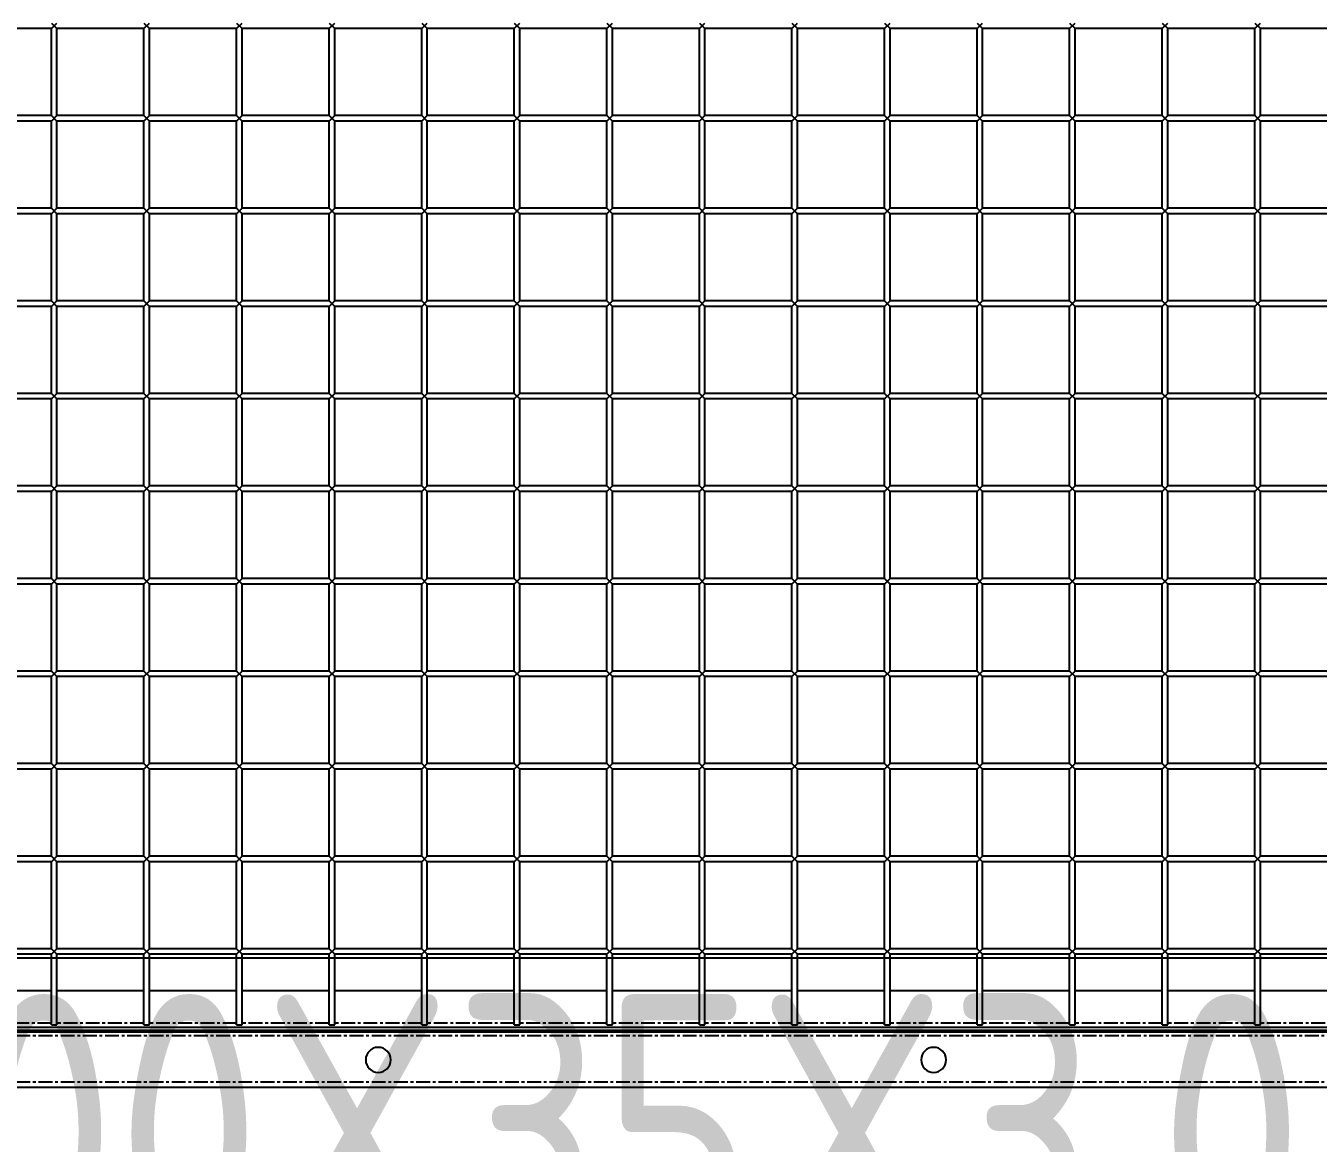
# Model space of a CAD drawing. Header units: millimetres. Extents: x -198529 to 244266, y -64 to 158464.
# Drawn here: x -148015 to -147317, y 96363 to 96967 of the extents above; entities that cross this region are included whole.
import ezdxf

# ---------------------------------------------------------------- set-up
doc = ezdxf.new("R2010")
doc.units = ezdxf.units.MM
doc.linetypes.add('CENTER', pattern=[12, 7.5, -1.5, 1.5, -1.5])
for name, color, linetype in [('0-DCC', 30, 'Continuous'), ('0-DCC-STRUC', 180, 'Continuous'), ('0-DCC-STRUC-T', 4, 'Continuous')]:
    doc.layers.add(name, color=color, linetype=linetype)
doc.styles.add('EDRI-COM', font='tssdeng.shx', dxfattribs={"width": 0.8, "bigfont": 'hztxt.shx'})

# ---------------------------------------------------------------- blocks, each defined once
blk = doc.blocks.new('DCC2850x1800(右)')
at = {"color": 0, "linetype": 'Continuous'}
for p, q in [((63742.5, -73906.48), (63789.5, -73906.48)), ((63792.5, -73903.48), (63789.5, -73906.48)), ((63792.5, -73906.48), (63789.5, -73903.48)), ((63789.5, -73953.48), (63789.5, -73906.48)), ((63792.5, -73906.48), (63839.5, -73906.48)), ((63792.5, -73953.48), (63792.5, -73906.48)), ((63842.5, -73903.48), (63839.5, -73906.48)), ((63842.5, -73906.48), (63839.5, -73903.48)), ((63839.5, -73953.48), (63839.5, -73906.48)), ((63842.5, -73906.48), (63889.5, -73906.48)), ((63842.5, -73953.48), (63842.5, -73906.48)), ((63892.5, -73903.48), (63889.5, -73906.48)), ((63892.5, -73906.48), (63889.5, -73903.48)), ((63889.5, -73953.48), (63889.5, -73906.48)), ((63892.5, -73906.48), (63939.5, -73906.48)), ((63892.5, -73953.48), (63892.5, -73906.48)), ((63942.5, -73903.48), (63939.5, -73906.48)), ((63942.5, -73906.48), (63939.5, -73903.48)), ((63939.5, -73953.48), (63939.5, -73906.48)), ((63942.5, -73906.48), (63989.5, -73906.48)), ((63942.5, -73953.48), (63942.5, -73906.48)), ((63992.5, -73903.48), (63989.5, -73906.48)), ((63992.5, -73906.48), (63989.5, -73903.48)), ((63989.5, -73953.48), (63989.5, -73906.48)), ((63992.5, -73906.48), (64039.5, -73906.48)), ((63992.5, -73953.48), (63992.5, -73906.48)), ((64042.5, -73903.48), (64039.5, -73906.48)), ((64042.5, -73906.48), (64039.5, -73903.48)), ((64039.5, -73953.48), (64039.5, -73906.48)), ((64042.5, -73906.48), (64089.5, -73906.48)), ((64042.5, -73953.48), (64042.5, -73906.48)), ((64092.5, -73903.48), (64089.5, -73906.48)), ((64092.5, -73906.48), (64089.5, -73903.48)), ((64089.5, -73953.48), (64089.5, -73906.48)), ((64092.5, -73906.48), (64139.5, -73906.48)), ((64092.5, -73953.48), (64092.5, -73906.48)), ((64142.5, -73903.48), (64139.5, -73906.48)), ((64142.5, -73906.48), (64139.5, -73903.48)), ((64139.5, -73953.48), (64139.5, -73906.48)), ((64142.5, -73906.48), (64189.5, -73906.48)), ((64142.5, -73953.48), (64142.5, -73906.48)), ((64192.5, -73903.48), (64189.5, -73906.48)), ((64192.5, -73906.48), (64189.5, -73903.48)), ((64189.5, -73953.48), (64189.5, -73906.48)), ((64192.5, -73906.48), (64239.5, -73906.48)), ((64192.5, -73953.48), (64192.5, -73906.48)), ((64242.5, -73903.48), (64239.5, -73906.48)), ((64242.5, -73906.48), (64239.5, -73903.48)), ((64239.5, -73953.48), (64239.5, -73906.48)), ((64242.5, -73906.48), (64289.5, -73906.48)), ((64242.5, -73953.48), (64242.5, -73906.48)), ((64292.5, -73903.48), (64289.5, -73906.48)), ((64292.5, -73906.48), (64289.5, -73903.48)), ((64289.5, -73953.48), (64289.5, -73906.48)), ((64292.5, -73906.48), (64339.5, -73906.48)), ((64292.5, -73953.48), (64292.5, -73906.48)), ((64342.5, -73903.48), (64339.5, -73906.48)), ((64342.5, -73906.48), (64339.5, -73903.48)), ((64339.5, -73953.48), (64339.5, -73906.48)), ((64342.5, -73906.48), (64389.5, -73906.48)), ((64342.5, -73953.48), (64342.5, -73906.48)), ((64392.5, -73903.48), (64389.5, -73906.48)), ((64392.5, -73906.48), (64389.5, -73903.48)), ((64389.5, -73953.48), (64389.5, -73906.48)), ((64392.5, -73906.48), (64439.5, -73906.48)), ((64392.5, -73953.48), (64392.5, -73906.48)), ((64442.5, -73903.48), (64439.5, -73906.48)), ((64442.5, -73906.48), (64439.5, -73903.48)), ((64439.5, -73953.48), (64439.5, -73906.48)), ((64442.5, -73906.48), (64489.5, -73906.48)), ((64442.5, -73953.48), (64442.5, -73906.48)), ((63742.5, -73953.48), (63789.5, -73953.48)), ((63792.5, -73953.48), (63789.5, -73956.48)), ((63792.5, -73956.48), (63789.5, -73953.48)), ((63792.5, -73953.48), (63839.5, -73953.48)), ((63842.5, -73953.48), (63839.5, -73956.48)), ((63842.5, -73956.48), (63839.5, -73953.48)), ((63842.5, -73953.48), (63889.5, -73953.48)), ((63892.5, -73953.48), (63889.5, -73956.48)), ((63892.5, -73956.48), (63889.5, -73953.48)), ((63892.5, -73953.48), (63939.5, -73953.48)), ((63942.5, -73953.48), (63939.5, -73956.48)), ((63942.5, -73956.48), (63939.5, -73953.48)), ((63942.5, -73953.48), (63989.5, -73953.48)), ((63992.5, -73953.48), (63989.5, -73956.48)), ((63992.5, -73956.48), (63989.5, -73953.48)), ((63992.5, -73953.48), (64039.5, -73953.48)), ((64042.5, -73953.48), (64039.5, -73956.48)), ((64042.5, -73956.48), (64039.5, -73953.48)), ((64042.5, -73953.48), (64089.5, -73953.48)), ((64092.5, -73953.48), (64089.5, -73956.48)), ((64092.5, -73956.48), (64089.5, -73953.48)), ((64092.5, -73953.48), (64139.5, -73953.48)), ((64142.5, -73953.48), (64139.5, -73956.48)), ((64142.5, -73956.48), (64139.5, -73953.48)), ((64142.5, -73953.48), (64189.5, -73953.48)), ((64192.5, -73953.48), (64189.5, -73956.48)), ((64192.5, -73956.48), (64189.5, -73953.48)), ((64192.5, -73953.48), (64239.5, -73953.48)), ((64242.5, -73953.48), (64239.5, -73956.48)), ((64242.5, -73956.48), (64239.5, -73953.48)), ((64242.5, -73953.48), (64289.5, -73953.48)), ((64292.5, -73953.48), (64289.5, -73956.48)), ((64292.5, -73956.48), (64289.5, -73953.48)), ((64292.5, -73953.48), (64339.5, -73953.48)), ((64342.5, -73953.48), (64339.5, -73956.48)), ((64342.5, -73956.48), (64339.5, -73953.48)), ((64342.5, -73953.48), (64389.5, -73953.48)), ((64392.5, -73953.48), (64389.5, -73956.48)), ((64392.5, -73956.48), (64389.5, -73953.48)), ((64392.5, -73953.48), (64439.5, -73953.48)), ((64442.5, -73953.48), (64439.5, -73956.48)), ((64442.5, -73956.48), (64439.5, -73953.48)), ((64442.5, -73953.48), (64489.5, -73953.48)), ((63742.5, -73956.48), (63789.5, -73956.48)), ((63789.5, -74003.48), (63789.5, -73956.48)), ((63792.5, -73956.48), (63839.5, -73956.48)), ((63792.5, -74003.48), (63792.5, -73956.48)), ((63839.5, -74003.48), (63839.5, -73956.48)), ((63842.5, -73956.48), (63889.5, -73956.48)), ((63842.5, -74003.48), (63842.5, -73956.48)), ((63889.5, -74003.48), (63889.5, -73956.48)), ((63892.5, -73956.48), (63939.5, -73956.48)), ((63892.5, -74003.48), (63892.5, -73956.48)), ((63939.5, -74003.48), (63939.5, -73956.48)), ((63942.5, -73956.48), (63989.5, -73956.48)), ((63942.5, -74003.48), (63942.5, -73956.48)), ((63989.5, -74003.48), (63989.5, -73956.48)), ((63992.5, -73956.48), (64039.5, -73956.48)), ((63992.5, -74003.48), (63992.5, -73956.48)), ((64039.5, -74003.48), (64039.5, -73956.48)), ((64042.5, -73956.48), (64089.5, -73956.48)), ((64042.5, -74003.48), (64042.5, -73956.48)), ((64089.5, -74003.48), (64089.5, -73956.48)), ((64092.5, -73956.48), (64139.5, -73956.48)), ((64092.5, -74003.48), (64092.5, -73956.48)), ((64139.5, -74003.48), (64139.5, -73956.48)), ((64142.5, -73956.48), (64189.5, -73956.48)), ((64142.5, -74003.48), (64142.5, -73956.48)), ((64189.5, -74003.48), (64189.5, -73956.48)), ((64192.5, -73956.48), (64239.5, -73956.48)), ((64192.5, -74003.48), (64192.5, -73956.48)), ((64239.5, -74003.48), (64239.5, -73956.48)), ((64242.5, -73956.48), (64289.5, -73956.48)), ((64242.5, -74003.48), (64242.5, -73956.48)), ((64289.5, -74003.48), (64289.5, -73956.48)), ((64292.5, -73956.48), (64339.5, -73956.48)), ((64292.5, -74003.48), (64292.5, -73956.48)), ((64339.5, -74003.48), (64339.5, -73956.48)), ((64342.5, -73956.48), (64389.5, -73956.48)), ((64342.5, -74003.48), (64342.5, -73956.48)), ((64389.5, -74003.48), (64389.5, -73956.48)), ((64392.5, -73956.48), (64439.5, -73956.48)), ((64392.5, -74003.48), (64392.5, -73956.48)), ((64439.5, -74003.48), (64439.5, -73956.48)), ((64442.5, -73956.48), (64489.5, -73956.48)), ((64442.5, -74003.48), (64442.5, -73956.48)), ((63742.5, -74003.48), (63789.5, -74003.48)), ((63792.5, -74003.48), (63789.5, -74006.48)), ((63792.5, -74006.48), (63789.5, -74003.48)), ((63792.5, -74003.48), (63839.5, -74003.48)), ((63842.5, -74003.48), (63839.5, -74006.48)), ((63842.5, -74006.48), (63839.5, -74003.48)), ((63842.5, -74003.48), (63889.5, -74003.48)), ((63892.5, -74003.48), (63889.5, -74006.48)), ((63892.5, -74006.48), (63889.5, -74003.48)), ((63892.5, -74003.48), (63939.5, -74003.48)), ((63942.5, -74003.48), (63939.5, -74006.48)), ((63942.5, -74006.48), (63939.5, -74003.48)), ((63942.5, -74003.48), (63989.5, -74003.48)), ((63992.5, -74003.48), (63989.5, -74006.48)), ((63992.5, -74006.48), (63989.5, -74003.48)), ((63992.5, -74003.48), (64039.5, -74003.48)), ((64042.5, -74003.48), (64039.5, -74006.48)), ((64042.5, -74006.48), (64039.5, -74003.48)), ((64042.5, -74003.48), (64089.5, -74003.48)), ((64092.5, -74003.48), (64089.5, -74006.48)), ((64092.5, -74006.48), (64089.5, -74003.48)), ((64092.5, -74003.48), (64139.5, -74003.48)), ((64142.5, -74003.48), (64139.5, -74006.48)), ((64142.5, -74006.48), (64139.5, -74003.48)), ((64142.5, -74003.48), (64189.5, -74003.48)), ((64192.5, -74003.48), (64189.5, -74006.48)), ((64192.5, -74006.48), (64189.5, -74003.48)), ((64192.5, -74003.48), (64239.5, -74003.48)), ((64242.5, -74003.48), (64239.5, -74006.48)), ((64242.5, -74006.48), (64239.5, -74003.48)), ((64242.5, -74003.48), (64289.5, -74003.48)), ((64292.5, -74003.48), (64289.5, -74006.48)), ((64292.5, -74006.48), (64289.5, -74003.48)), ((64292.5, -74003.48), (64339.5, -74003.48)), ((64342.5, -74003.48), (64339.5, -74006.48)), ((64342.5, -74006.48), (64339.5, -74003.48)), ((64342.5, -74003.48), (64389.5, -74003.48)), ((64392.5, -74003.48), (64389.5, -74006.48)), ((64392.5, -74006.48), (64389.5, -74003.48)), ((64392.5, -74003.48), (64439.5, -74003.48)), ((64442.5, -74003.48), (64439.5, -74006.48)), ((64442.5, -74006.48), (64439.5, -74003.48)), ((64442.5, -74003.48), (64489.5, -74003.48)), ((63742.5, -74006.48), (63789.5, -74006.48)), ((63789.5, -74053.48), (63789.5, -74006.48)), ((63792.5, -74006.48), (63839.5, -74006.48)), ((63792.5, -74053.48), (63792.5, -74006.48)), ((63839.5, -74053.48), (63839.5, -74006.48)), ((63842.5, -74006.48), (63889.5, -74006.48)), ((63842.5, -74053.48), (63842.5, -74006.48)), ((63889.5, -74053.48), (63889.5, -74006.48)), ((63892.5, -74006.48), (63939.5, -74006.48)), ((63892.5, -74053.48), (63892.5, -74006.48)), ((63939.5, -74053.48), (63939.5, -74006.48)), ((63942.5, -74006.48), (63989.5, -74006.48)), ((63942.5, -74053.48), (63942.5, -74006.48)), ((63989.5, -74053.48), (63989.5, -74006.48)), ((63992.5, -74006.48), (64039.5, -74006.48)), ((63992.5, -74053.48), (63992.5, -74006.48)), ((64039.5, -74053.48), (64039.5, -74006.48)), ((64042.5, -74006.48), (64089.5, -74006.48)), ((64042.5, -74053.48), (64042.5, -74006.48)), ((64089.5, -74053.48), (64089.5, -74006.48)), ((64092.5, -74006.48), (64139.5, -74006.48)), ((64092.5, -74053.48), (64092.5, -74006.48)), ((64139.5, -74053.48), (64139.5, -74006.48)), ((64142.5, -74006.48), (64189.5, -74006.48)), ((64142.5, -74053.48), (64142.5, -74006.48)), ((64189.5, -74053.48), (64189.5, -74006.48)), ((64192.5, -74006.48), (64239.5, -74006.48)), ((64192.5, -74053.48), (64192.5, -74006.48)), ((64239.5, -74053.48), (64239.5, -74006.48)), ((64242.5, -74006.48), (64289.5, -74006.48)), ((64242.5, -74053.48), (64242.5, -74006.48)), ((64289.5, -74053.48), (64289.5, -74006.48)), ((64292.5, -74006.48), (64339.5, -74006.48)), ((64292.5, -74053.48), (64292.5, -74006.48)), ((64339.5, -74053.48), (64339.5, -74006.48)), ((64342.5, -74006.48), (64389.5, -74006.48)), ((64342.5, -74053.48), (64342.5, -74006.48)), ((64389.5, -74053.48), (64389.5, -74006.48)), ((64392.5, -74006.48), (64439.5, -74006.48)), ((64392.5, -74053.48), (64392.5, -74006.48)), ((64439.5, -74053.48), (64439.5, -74006.48)), ((64442.5, -74006.48), (64489.5, -74006.48)), ((64442.5, -74053.48), (64442.5, -74006.48)), ((63742.5, -74053.48), (63789.5, -74053.48)), ((63792.5, -74053.48), (63789.5, -74056.48)), ((63792.5, -74056.48), (63789.5, -74053.48)), ((63792.5, -74053.48), (63839.5, -74053.48)), ((63842.5, -74053.48), (63839.5, -74056.48)), ((63842.5, -74056.48), (63839.5, -74053.48)), ((63842.5, -74053.48), (63889.5, -74053.48)), ((63892.5, -74053.48), (63889.5, -74056.48)), ((63892.5, -74056.48), (63889.5, -74053.48)), ((63892.5, -74053.48), (63939.5, -74053.48)), ((63942.5, -74053.48), (63939.5, -74056.48)), ((63942.5, -74056.48), (63939.5, -74053.48)), ((63942.5, -74053.48), (63989.5, -74053.48)), ((63992.5, -74053.48), (63989.5, -74056.48)), ((63992.5, -74056.48), (63989.5, -74053.48)), ((63992.5, -74053.48), (64039.5, -74053.48)), ((64042.5, -74053.48), (64039.5, -74056.48)), ((64042.5, -74056.48), (64039.5, -74053.48)), ((64042.5, -74053.48), (64089.5, -74053.48)), ((64092.5, -74053.48), (64089.5, -74056.48)), ((64092.5, -74056.48), (64089.5, -74053.48)), ((64092.5, -74053.48), (64139.5, -74053.48)), ((64142.5, -74053.48), (64139.5, -74056.48)), ((64142.5, -74056.48), (64139.5, -74053.48)), ((64142.5, -74053.48), (64189.5, -74053.48)), ((64192.5, -74053.48), (64189.5, -74056.48)), ((64192.5, -74056.48), (64189.5, -74053.48)), ((64192.5, -74053.48), (64239.5, -74053.48)), ((64242.5, -74053.48), (64239.5, -74056.48)), ((64242.5, -74056.48), (64239.5, -74053.48)), ((64242.5, -74053.48), (64289.5, -74053.48)), ((64292.5, -74053.48), (64289.5, -74056.48)), ((64292.5, -74056.48), (64289.5, -74053.48)), ((64292.5, -74053.48), (64339.5, -74053.48)), ((64342.5, -74053.48), (64339.5, -74056.48)), ((64342.5, -74056.48), (64339.5, -74053.48)), ((64342.5, -74053.48), (64389.5, -74053.48)), ((64392.5, -74053.48), (64389.5, -74056.48)), ((64392.5, -74056.48), (64389.5, -74053.48)), ((64392.5, -74053.48), (64439.5, -74053.48)), ((64442.5, -74053.48), (64439.5, -74056.48)), ((64442.5, -74056.48), (64439.5, -74053.48)), ((64442.5, -74053.48), (64489.5, -74053.48)), ((63742.5, -74056.48), (63789.5, -74056.48)), ((63789.5, -74103.48), (63789.5, -74056.48)), ((63792.5, -74056.48), (63839.5, -74056.48)), ((63792.5, -74103.48), (63792.5, -74056.48)), ((63839.5, -74103.48), (63839.5, -74056.48)), ((63842.5, -74056.48), (63889.5, -74056.48)), ((63842.5, -74103.48), (63842.5, -74056.48)), ((63889.5, -74103.48), (63889.5, -74056.48)), ((63892.5, -74056.48), (63939.5, -74056.48)), ((63892.5, -74103.48), (63892.5, -74056.48)), ((63939.5, -74103.48), (63939.5, -74056.48)), ((63942.5, -74056.48), (63989.5, -74056.48)), ((63942.5, -74103.48), (63942.5, -74056.48)), ((63989.5, -74103.48), (63989.5, -74056.48)), ((63992.5, -74056.48), (64039.5, -74056.48)), ((63992.5, -74103.48), (63992.5, -74056.48)), ((64039.5, -74103.48), (64039.5, -74056.48)), ((64042.5, -74056.48), (64089.5, -74056.48)), ((64042.5, -74103.48), (64042.5, -74056.48)), ((64089.5, -74103.48), (64089.5, -74056.48)), ((64092.5, -74056.48), (64139.5, -74056.48)), ((64092.5, -74103.48), (64092.5, -74056.48)), ((64139.5, -74103.48), (64139.5, -74056.48)), ((64142.5, -74056.48), (64189.5, -74056.48)), ((64142.5, -74103.48), (64142.5, -74056.48)), ((64189.5, -74103.48), (64189.5, -74056.48)), ((64192.5, -74056.48), (64239.5, -74056.48)), ((64192.5, -74103.48), (64192.5, -74056.48)), ((64239.5, -74103.48), (64239.5, -74056.48)), ((64242.5, -74056.48), (64289.5, -74056.48)), ((64242.5, -74103.48), (64242.5, -74056.48)), ((64289.5, -74103.48), (64289.5, -74056.48)), ((64292.5, -74056.48), (64339.5, -74056.48)), ((64292.5, -74103.48), (64292.5, -74056.48)), ((64339.5, -74103.48), (64339.5, -74056.48)), ((64342.5, -74056.48), (64389.5, -74056.48)), ((64342.5, -74103.48), (64342.5, -74056.48)), ((64389.5, -74103.48), (64389.5, -74056.48)), ((64392.5, -74056.48), (64439.5, -74056.48)), ((64392.5, -74103.48), (64392.5, -74056.48)), ((64439.5, -74103.48), (64439.5, -74056.48)), ((64442.5, -74056.48), (64489.5, -74056.48)), ((64442.5, -74103.48), (64442.5, -74056.48)), ((63742.5, -74103.48), (63789.5, -74103.48)), ((63742.5, -74106.48), (63789.5, -74106.48)), ((63792.5, -74103.48), (63789.5, -74106.48)), ((63792.5, -74106.48), (63789.5, -74103.48)), ((63789.5, -74153.48), (63789.5, -74106.48)), ((63792.5, -74103.48), (63839.5, -74103.48)), ((63792.5, -74106.48), (63839.5, -74106.48)), ((63792.5, -74153.48), (63792.5, -74106.48)), ((63842.5, -74103.48), (63839.5, -74106.48)), ((63842.5, -74106.48), (63839.5, -74103.48)), ((63839.5, -74153.48), (63839.5, -74106.48)), ((63842.5, -74103.48), (63889.5, -74103.48)), ((63842.5, -74106.48), (63889.5, -74106.48)), ((63842.5, -74153.48), (63842.5, -74106.48)), ((63892.5, -74103.48), (63889.5, -74106.48)), ((63892.5, -74106.48), (63889.5, -74103.48)), ((63889.5, -74153.48), (63889.5, -74106.48)), ((63892.5, -74103.48), (63939.5, -74103.48)), ((63892.5, -74106.48), (63939.5, -74106.48)), ((63892.5, -74153.48), (63892.5, -74106.48)), ((63942.5, -74103.48), (63939.5, -74106.48)), ((63942.5, -74106.48), (63939.5, -74103.48)), ((63939.5, -74153.48), (63939.5, -74106.48)), ((63942.5, -74103.48), (63989.5, -74103.48)), ((63942.5, -74106.48), (63989.5, -74106.48)), ((63942.5, -74153.48), (63942.5, -74106.48)), ((63992.5, -74103.48), (63989.5, -74106.48)), ((63992.5, -74106.48), (63989.5, -74103.48)), ((63989.5, -74153.48), (63989.5, -74106.48)), ((63992.5, -74103.48), (64039.5, -74103.48)), ((63992.5, -74106.48), (64039.5, -74106.48)), ((63992.5, -74153.48), (63992.5, -74106.48)), ((64042.5, -74103.48), (64039.5, -74106.48)), ((64042.5, -74106.48), (64039.5, -74103.48)), ((64039.5, -74153.48), (64039.5, -74106.48)), ((64042.5, -74103.48), (64089.5, -74103.48)), ((64042.5, -74106.48), (64089.5, -74106.48)), ((64042.5, -74153.48), (64042.5, -74106.48)), ((64092.5, -74103.48), (64089.5, -74106.48)), ((64092.5, -74106.48), (64089.5, -74103.48)), ((64089.5, -74153.48), (64089.5, -74106.48)), ((64092.5, -74103.48), (64139.5, -74103.48)), ((64092.5, -74106.48), (64139.5, -74106.48)), ((64092.5, -74153.48), (64092.5, -74106.48)), ((64142.5, -74103.48), (64139.5, -74106.48)), ((64142.5, -74106.48), (64139.5, -74103.48)), ((64139.5, -74153.48), (64139.5, -74106.48)), ((64142.5, -74103.48), (64189.5, -74103.48)), ((64142.5, -74106.48), (64189.5, -74106.48)), ((64142.5, -74153.48), (64142.5, -74106.48)), ((64192.5, -74103.48), (64189.5, -74106.48)), ((64192.5, -74106.48), (64189.5, -74103.48)), ((64189.5, -74153.48), (64189.5, -74106.48)), ((64192.5, -74103.48), (64239.5, -74103.48)), ((64192.5, -74106.48), (64239.5, -74106.48)), ((64192.5, -74153.48), (64192.5, -74106.48)), ((64242.5, -74103.48), (64239.5, -74106.48)), ((64242.5, -74106.48), (64239.5, -74103.48)), ((64239.5, -74153.48), (64239.5, -74106.48)), ((64242.5, -74103.48), (64289.5, -74103.48)), ((64242.5, -74106.48), (64289.5, -74106.48)), ((64242.5, -74153.48), (64242.5, -74106.48)), ((64292.5, -74103.48), (64289.5, -74106.48)), ((64292.5, -74106.48), (64289.5, -74103.48)), ((64289.5, -74153.48), (64289.5, -74106.48)), ((64292.5, -74103.48), (64339.5, -74103.48)), ((64292.5, -74106.48), (64339.5, -74106.48)), ((64292.5, -74153.48), (64292.5, -74106.48)), ((64342.5, -74103.48), (64339.5, -74106.48)), ((64342.5, -74106.48), (64339.5, -74103.48)), ((64339.5, -74153.48), (64339.5, -74106.48)), ((64342.5, -74103.48), (64389.5, -74103.48)), ((64342.5, -74106.48), (64389.5, -74106.48)), ((64342.5, -74153.48), (64342.5, -74106.48)), ((64392.5, -74103.48), (64389.5, -74106.48)), ((64392.5, -74106.48), (64389.5, -74103.48)), ((64389.5, -74153.48), (64389.5, -74106.48)), ((64392.5, -74103.48), (64439.5, -74103.48)), ((64392.5, -74106.48), (64439.5, -74106.48)), ((64392.5, -74153.48), (64392.5, -74106.48)), ((64442.5, -74103.48), (64439.5, -74106.48)), ((64442.5, -74106.48), (64439.5, -74103.48)), ((64439.5, -74153.48), (64439.5, -74106.48)), ((64442.5, -74103.48), (64489.5, -74103.48)), ((64442.5, -74106.48), (64489.5, -74106.48)), ((64442.5, -74153.48), (64442.5, -74106.48)), ((63742.5, -74153.48), (63789.5, -74153.48)), ((63742.5, -74156.48), (63789.5, -74156.48)), ((63792.5, -74153.48), (63789.5, -74156.48)), ((63792.5, -74156.48), (63789.5, -74153.48)), ((63789.5, -74203.48), (63789.5, -74156.48)), ((63792.5, -74153.48), (63839.5, -74153.48)), ((63792.5, -74156.48), (63839.5, -74156.48)), ((63792.5, -74203.48), (63792.5, -74156.48)), ((63842.5, -74153.48), (63839.5, -74156.48)), ((63842.5, -74156.48), (63839.5, -74153.48)), ((63839.5, -74203.48), (63839.5, -74156.48)), ((63842.5, -74153.48), (63889.5, -74153.48)), ((63842.5, -74156.48), (63889.5, -74156.48)), ((63842.5, -74203.48), (63842.5, -74156.48)), ((63892.5, -74153.48), (63889.5, -74156.48)), ((63892.5, -74156.48), (63889.5, -74153.48)), ((63889.5, -74203.48), (63889.5, -74156.48)), ((63892.5, -74153.48), (63939.5, -74153.48)), ((63892.5, -74156.48), (63939.5, -74156.48)), ((63892.5, -74203.48), (63892.5, -74156.48)), ((63942.5, -74153.48), (63939.5, -74156.48)), ((63942.5, -74156.48), (63939.5, -74153.48)), ((63939.5, -74203.48), (63939.5, -74156.48)), ((63942.5, -74153.48), (63989.5, -74153.48)), ((63942.5, -74156.48), (63989.5, -74156.48)), ((63942.5, -74203.48), (63942.5, -74156.48)), ((63992.5, -74153.48), (63989.5, -74156.48)), ((63992.5, -74156.48), (63989.5, -74153.48)), ((63989.5, -74203.48), (63989.5, -74156.48)), ((63992.5, -74153.48), (64039.5, -74153.48)), ((63992.5, -74156.48), (64039.5, -74156.48)), ((63992.5, -74203.48), (63992.5, -74156.48)), ((64042.5, -74153.48), (64039.5, -74156.48)), ((64042.5, -74156.48), (64039.5, -74153.48)), ((64039.5, -74203.48), (64039.5, -74156.48)), ((64042.5, -74153.48), (64089.5, -74153.48)), ((64042.5, -74156.48), (64089.5, -74156.48)), ((64042.5, -74203.48), (64042.5, -74156.48)), ((64092.5, -74153.48), (64089.5, -74156.48)), ((64092.5, -74156.48), (64089.5, -74153.48)), ((64089.5, -74203.48), (64089.5, -74156.48)), ((64092.5, -74153.48), (64139.5, -74153.48)), ((64092.5, -74156.48), (64139.5, -74156.48)), ((64092.5, -74203.48), (64092.5, -74156.48)), ((64142.5, -74153.48), (64139.5, -74156.48)), ((64142.5, -74156.48), (64139.5, -74153.48)), ((64139.5, -74203.48), (64139.5, -74156.48)), ((64142.5, -74153.48), (64189.5, -74153.48)), ((64142.5, -74156.48), (64189.5, -74156.48)), ((64142.5, -74203.48), (64142.5, -74156.48)), ((64192.5, -74153.48), (64189.5, -74156.48)), ((64192.5, -74156.48), (64189.5, -74153.48)), ((64189.5, -74203.48), (64189.5, -74156.48)), ((64192.5, -74153.48), (64239.5, -74153.48)), ((64192.5, -74156.48), (64239.5, -74156.48)), ((64192.5, -74203.48), (64192.5, -74156.48)), ((64242.5, -74153.48), (64239.5, -74156.48)), ((64242.5, -74156.48), (64239.5, -74153.48)), ((64239.5, -74203.48), (64239.5, -74156.48)), ((64242.5, -74153.48), (64289.5, -74153.48)), ((64242.5, -74156.48), (64289.5, -74156.48)), ((64242.5, -74203.48), (64242.5, -74156.48)), ((64292.5, -74153.48), (64289.5, -74156.48)), ((64292.5, -74156.48), (64289.5, -74153.48)), ((64289.5, -74203.48), (64289.5, -74156.48)), ((64292.5, -74153.48), (64339.5, -74153.48)), ((64292.5, -74156.48), (64339.5, -74156.48)), ((64292.5, -74203.48), (64292.5, -74156.48)), ((64342.5, -74153.48), (64339.5, -74156.48)), ((64342.5, -74156.48), (64339.5, -74153.48)), ((64339.5, -74203.48), (64339.5, -74156.48)), ((64342.5, -74153.48), (64389.5, -74153.48)), ((64342.5, -74156.48), (64389.5, -74156.48)), ((64342.5, -74203.48), (64342.5, -74156.48)), ((64392.5, -74153.48), (64389.5, -74156.48)), ((64392.5, -74156.48), (64389.5, -74153.48)), ((64389.5, -74203.48), (64389.5, -74156.48)), ((64392.5, -74153.48), (64439.5, -74153.48)), ((64392.5, -74156.48), (64439.5, -74156.48)), ((64392.5, -74203.48), (64392.5, -74156.48)), ((64442.5, -74153.48), (64439.5, -74156.48)), ((64442.5, -74156.48), (64439.5, -74153.48)), ((64439.5, -74203.48), (64439.5, -74156.48)), ((64442.5, -74153.48), (64489.5, -74153.48)), ((64442.5, -74156.48), (64489.5, -74156.48)), ((64442.5, -74203.48), (64442.5, -74156.48)), ((63742.5, -74203.48), (63789.5, -74203.48)), ((63742.5, -74206.48), (63789.5, -74206.48)), ((63792.5, -74203.48), (63789.5, -74206.48)), ((63792.5, -74206.48), (63789.5, -74203.48)), ((63789.5, -74253.48), (63789.5, -74206.48)), ((63792.5, -74203.48), (63839.5, -74203.48)), ((63792.5, -74206.48), (63839.5, -74206.48)), ((63792.5, -74253.48), (63792.5, -74206.48)), ((63842.5, -74203.48), (63839.5, -74206.48)), ((63842.5, -74206.48), (63839.5, -74203.48)), ((63839.5, -74253.48), (63839.5, -74206.48)), ((63842.5, -74203.48), (63889.5, -74203.48)), ((63842.5, -74206.48), (63889.5, -74206.48)), ((63842.5, -74253.48), (63842.5, -74206.48)), ((63892.5, -74203.48), (63889.5, -74206.48)), ((63892.5, -74206.48), (63889.5, -74203.48)), ((63889.5, -74253.48), (63889.5, -74206.48)), ((63892.5, -74203.48), (63939.5, -74203.48)), ((63892.5, -74206.48), (63939.5, -74206.48)), ((63892.5, -74253.48), (63892.5, -74206.48)), ((63942.5, -74203.48), (63939.5, -74206.48)), ((63942.5, -74206.48), (63939.5, -74203.48)), ((63939.5, -74253.48), (63939.5, -74206.48)), ((63942.5, -74203.48), (63989.5, -74203.48)), ((63942.5, -74206.48), (63989.5, -74206.48)), ((63942.5, -74253.48), (63942.5, -74206.48)), ((63992.5, -74203.48), (63989.5, -74206.48)), ((63992.5, -74206.48), (63989.5, -74203.48)), ((63989.5, -74253.48), (63989.5, -74206.48)), ((63992.5, -74203.48), (64039.5, -74203.48)), ((63992.5, -74206.48), (64039.5, -74206.48)), ((63992.5, -74253.48), (63992.5, -74206.48)), ((64042.5, -74203.48), (64039.5, -74206.48)), ((64042.5, -74206.48), (64039.5, -74203.48)), ((64039.5, -74253.48), (64039.5, -74206.48)), ((64042.5, -74203.48), (64089.5, -74203.48)), ((64042.5, -74206.48), (64089.5, -74206.48)), ((64042.5, -74253.48), (64042.5, -74206.48)), ((64092.5, -74203.48), (64089.5, -74206.48)), ((64092.5, -74206.48), (64089.5, -74203.48)), ((64089.5, -74253.48), (64089.5, -74206.48)), ((64092.5, -74203.48), (64139.5, -74203.48)), ((64092.5, -74206.48), (64139.5, -74206.48)), ((64092.5, -74253.48), (64092.5, -74206.48)), ((64142.5, -74203.48), (64139.5, -74206.48)), ((64142.5, -74206.48), (64139.5, -74203.48)), ((64139.5, -74253.48), (64139.5, -74206.48)), ((64142.5, -74203.48), (64189.5, -74203.48)), ((64142.5, -74206.48), (64189.5, -74206.48)), ((64142.5, -74253.48), (64142.5, -74206.48)), ((64192.5, -74203.48), (64189.5, -74206.48)), ((64192.5, -74206.48), (64189.5, -74203.48)), ((64189.5, -74253.48), (64189.5, -74206.48)), ((64192.5, -74203.48), (64239.5, -74203.48)), ((64192.5, -74206.48), (64239.5, -74206.48)), ((64192.5, -74253.48), (64192.5, -74206.48)), ((64242.5, -74203.48), (64239.5, -74206.48)), ((64242.5, -74206.48), (64239.5, -74203.48)), ((64239.5, -74253.48), (64239.5, -74206.48)), ((64242.5, -74203.48), (64289.5, -74203.48)), ((64242.5, -74206.48), (64289.5, -74206.48)), ((64242.5, -74253.48), (64242.5, -74206.48)), ((64292.5, -74203.48), (64289.5, -74206.48)), ((64292.5, -74206.48), (64289.5, -74203.48)), ((64289.5, -74253.48), (64289.5, -74206.48)), ((64292.5, -74203.48), (64339.5, -74203.48)), ((64292.5, -74206.48), (64339.5, -74206.48)), ((64292.5, -74253.48), (64292.5, -74206.48)), ((64342.5, -74203.48), (64339.5, -74206.48)), ((64342.5, -74206.48), (64339.5, -74203.48)), ((64339.5, -74253.48), (64339.5, -74206.48)), ((64342.5, -74203.48), (64389.5, -74203.48)), ((64342.5, -74206.48), (64389.5, -74206.48)), ((64342.5, -74253.48), (64342.5, -74206.48)), ((64392.5, -74203.48), (64389.5, -74206.48)), ((64392.5, -74206.48), (64389.5, -74203.48)), ((64389.5, -74253.48), (64389.5, -74206.48)), ((64392.5, -74203.48), (64439.5, -74203.48)), ((64392.5, -74206.48), (64439.5, -74206.48)), ((64392.5, -74253.48), (64392.5, -74206.48)), ((64442.5, -74203.48), (64439.5, -74206.48)), ((64442.5, -74206.48), (64439.5, -74203.48)), ((64439.5, -74253.48), (64439.5, -74206.48)), ((64442.5, -74203.48), (64489.5, -74203.48)), ((64442.5, -74206.48), (64489.5, -74206.48)), ((64442.5, -74253.48), (64442.5, -74206.48)), ((63742.5, -74253.48), (63789.5, -74253.48)), ((63742.5, -74256.48), (63789.5, -74256.48)), ((63792.5, -74253.48), (63789.5, -74256.48)), ((63792.5, -74256.48), (63789.5, -74253.48)), ((63789.5, -74303.48), (63789.5, -74256.48)), ((63792.5, -74253.48), (63839.5, -74253.48)), ((63792.5, -74256.48), (63839.5, -74256.48)), ((63792.5, -74303.48), (63792.5, -74256.48)), ((63842.5, -74253.48), (63839.5, -74256.48)), ((63842.5, -74256.48), (63839.5, -74253.48)), ((63839.5, -74303.48), (63839.5, -74256.48)), ((63842.5, -74253.48), (63889.5, -74253.48)), ((63842.5, -74256.48), (63889.5, -74256.48)), ((63842.5, -74303.48), (63842.5, -74256.48)), ((63892.5, -74253.48), (63889.5, -74256.48)), ((63892.5, -74256.48), (63889.5, -74253.48)), ((63889.5, -74303.48), (63889.5, -74256.48)), ((63892.5, -74253.48), (63939.5, -74253.48)), ((63892.5, -74256.48), (63939.5, -74256.48)), ((63892.5, -74303.48), (63892.5, -74256.48)), ((63942.5, -74253.48), (63939.5, -74256.48)), ((63942.5, -74256.48), (63939.5, -74253.48)), ((63939.5, -74303.48), (63939.5, -74256.48)), ((63942.5, -74253.48), (63989.5, -74253.48)), ((63942.5, -74256.48), (63989.5, -74256.48)), ((63942.5, -74303.48), (63942.5, -74256.48)), ((63992.5, -74253.48), (63989.5, -74256.48)), ((63992.5, -74256.48), (63989.5, -74253.48)), ((63989.5, -74303.48), (63989.5, -74256.48)), ((63992.5, -74253.48), (64039.5, -74253.48)), ((63992.5, -74256.48), (64039.5, -74256.48)), ((63992.5, -74303.48), (63992.5, -74256.48)), ((64042.5, -74253.48), (64039.5, -74256.48)), ((64042.5, -74256.48), (64039.5, -74253.48)), ((64039.5, -74303.48), (64039.5, -74256.48)), ((64042.5, -74253.48), (64089.5, -74253.48)), ((64042.5, -74256.48), (64089.5, -74256.48)), ((64042.5, -74303.48), (64042.5, -74256.48)), ((64092.5, -74253.48), (64089.5, -74256.48)), ((64092.5, -74256.48), (64089.5, -74253.48)), ((64089.5, -74303.48), (64089.5, -74256.48)), ((64092.5, -74253.48), (64139.5, -74253.48)), ((64092.5, -74256.48), (64139.5, -74256.48)), ((64092.5, -74303.48), (64092.5, -74256.48)), ((64142.5, -74253.48), (64139.5, -74256.48)), ((64142.5, -74256.48), (64139.5, -74253.48)), ((64139.5, -74303.48), (64139.5, -74256.48)), ((64142.5, -74253.48), (64189.5, -74253.48)), ((64142.5, -74256.48), (64189.5, -74256.48)), ((64142.5, -74303.48), (64142.5, -74256.48)), ((64192.5, -74253.48), (64189.5, -74256.48)), ((64192.5, -74256.48), (64189.5, -74253.48)), ((64189.5, -74303.48), (64189.5, -74256.48)), ((64192.5, -74253.48), (64239.5, -74253.48)), ((64192.5, -74256.48), (64239.5, -74256.48)), ((64192.5, -74303.48), (64192.5, -74256.48)), ((64242.5, -74253.48), (64239.5, -74256.48)), ((64242.5, -74256.48), (64239.5, -74253.48)), ((64239.5, -74303.48), (64239.5, -74256.48)), ((64242.5, -74253.48), (64289.5, -74253.48)), ((64242.5, -74256.48), (64289.5, -74256.48)), ((64242.5, -74303.48), (64242.5, -74256.48)), ((64292.5, -74253.48), (64289.5, -74256.48)), ((64292.5, -74256.48), (64289.5, -74253.48)), ((64289.5, -74303.48), (64289.5, -74256.48)), ((64292.5, -74253.48), (64339.5, -74253.48)), ((64292.5, -74256.48), (64339.5, -74256.48)), ((64292.5, -74303.48), (64292.5, -74256.48)), ((64342.5, -74253.48), (64339.5, -74256.48)), ((64342.5, -74256.48), (64339.5, -74253.48)), ((64339.5, -74303.48), (64339.5, -74256.48)), ((64342.5, -74253.48), (64389.5, -74253.48)), ((64342.5, -74256.48), (64389.5, -74256.48)), ((64342.5, -74303.48), (64342.5, -74256.48)), ((64392.5, -74253.48), (64389.5, -74256.48)), ((64392.5, -74256.48), (64389.5, -74253.48)), ((64389.5, -74303.48), (64389.5, -74256.48)), ((64392.5, -74253.48), (64439.5, -74253.48)), ((64392.5, -74256.48), (64439.5, -74256.48)), ((64392.5, -74303.48), (64392.5, -74256.48)), ((64442.5, -74253.48), (64439.5, -74256.48)), ((64442.5, -74256.48), (64439.5, -74253.48)), ((64439.5, -74303.48), (64439.5, -74256.48)), ((64442.5, -74253.48), (64489.5, -74253.48)), ((64442.5, -74256.48), (64489.5, -74256.48)), ((64442.5, -74303.48), (64442.5, -74256.48)), ((63742.5, -74303.48), (63789.5, -74303.48)), ((63792.5, -74303.48), (63789.5, -74306.48)), ((63792.5, -74306.48), (63789.5, -74303.48)), ((63792.5, -74303.48), (63839.5, -74303.48)), ((63842.5, -74303.48), (63839.5, -74306.48)), ((63842.5, -74306.48), (63839.5, -74303.48)), ((63842.5, -74303.48), (63889.5, -74303.48)), ((63892.5, -74303.48), (63889.5, -74306.48)), ((63892.5, -74306.48), (63889.5, -74303.48)), ((63892.5, -74303.48), (63939.5, -74303.48)), ((63942.5, -74303.48), (63939.5, -74306.48)), ((63942.5, -74306.48), (63939.5, -74303.48)), ((63942.5, -74303.48), (63989.5, -74303.48)), ((63992.5, -74303.48), (63989.5, -74306.48)), ((63992.5, -74306.48), (63989.5, -74303.48)), ((63992.5, -74303.48), (64039.5, -74303.48)), ((64042.5, -74303.48), (64039.5, -74306.48)), ((64042.5, -74306.48), (64039.5, -74303.48)), ((64042.5, -74303.48), (64089.5, -74303.48)), ((64092.5, -74303.48), (64089.5, -74306.48)), ((64092.5, -74306.48), (64089.5, -74303.48)), ((64092.5, -74303.48), (64139.5, -74303.48)), ((64142.5, -74303.48), (64139.5, -74306.48)), ((64142.5, -74306.48), (64139.5, -74303.48)), ((64142.5, -74303.48), (64189.5, -74303.48)), ((64192.5, -74303.48), (64189.5, -74306.48)), ((64192.5, -74306.48), (64189.5, -74303.48)), ((64192.5, -74303.48), (64239.5, -74303.48)), ((64242.5, -74303.48), (64239.5, -74306.48)), ((64242.5, -74306.48), (64239.5, -74303.48)), ((64242.5, -74303.48), (64289.5, -74303.48)), ((64292.5, -74303.48), (64289.5, -74306.48)), ((64292.5, -74306.48), (64289.5, -74303.48)), ((64292.5, -74303.48), (64339.5, -74303.48)), ((64342.5, -74303.48), (64339.5, -74306.48)), ((64342.5, -74306.48), (64339.5, -74303.48)), ((64342.5, -74303.48), (64389.5, -74303.48)), ((64392.5, -74303.48), (64389.5, -74306.48)), ((64392.5, -74306.48), (64389.5, -74303.48)), ((64392.5, -74303.48), (64439.5, -74303.48)), ((64442.5, -74303.48), (64439.5, -74306.48)), ((64442.5, -74306.48), (64439.5, -74303.48)), ((64442.5, -74303.48), (64489.5, -74303.48)), ((63742.5, -74306.48), (63789.5, -74306.48)), ((63789.5, -74353.48), (63789.5, -74306.48)), ((63792.5, -74306.48), (63839.5, -74306.48)), ((63792.5, -74353.48), (63792.5, -74306.48)), ((63839.5, -74353.48), (63839.5, -74306.48)), ((63842.5, -74306.48), (63889.5, -74306.48)), ((63842.5, -74353.48), (63842.5, -74306.48)), ((63889.5, -74353.48), (63889.5, -74306.48)), ((63892.5, -74306.48), (63939.5, -74306.48)), ((63892.5, -74353.48), (63892.5, -74306.48)), ((63939.5, -74353.48), (63939.5, -74306.48)), ((63942.5, -74306.48), (63989.5, -74306.48)), ((63942.5, -74353.48), (63942.5, -74306.48)), ((63989.5, -74353.48), (63989.5, -74306.48)), ((63992.5, -74306.48), (64039.5, -74306.48)), ((63992.5, -74353.48), (63992.5, -74306.48)), ((64039.5, -74353.48), (64039.5, -74306.48)), ((64042.5, -74306.48), (64089.5, -74306.48)), ((64042.5, -74353.48), (64042.5, -74306.48)), ((64089.5, -74353.48), (64089.5, -74306.48)), ((64092.5, -74306.48), (64139.5, -74306.48)), ((64092.5, -74353.48), (64092.5, -74306.48)), ((64139.5, -74353.48), (64139.5, -74306.48)), ((64142.5, -74306.48), (64189.5, -74306.48)), ((64142.5, -74353.48), (64142.5, -74306.48)), ((64189.5, -74353.48), (64189.5, -74306.48)), ((64192.5, -74306.48), (64239.5, -74306.48)), ((64192.5, -74353.48), (64192.5, -74306.48)), ((64239.5, -74353.48), (64239.5, -74306.48)), ((64242.5, -74306.48), (64289.5, -74306.48)), ((64242.5, -74353.48), (64242.5, -74306.48)), ((64289.5, -74353.48), (64289.5, -74306.48)), ((64292.5, -74306.48), (64339.5, -74306.48)), ((64292.5, -74353.48), (64292.5, -74306.48)), ((64339.5, -74353.48), (64339.5, -74306.48)), ((64342.5, -74306.48), (64389.5, -74306.48)), ((64342.5, -74353.48), (64342.5, -74306.48)), ((64389.5, -74353.48), (64389.5, -74306.48)), ((64392.5, -74306.48), (64439.5, -74306.48)), ((64392.5, -74353.48), (64392.5, -74306.48)), ((64439.5, -74353.48), (64439.5, -74306.48)), ((64442.5, -74306.48), (64489.5, -74306.48)), ((64442.5, -74353.48), (64442.5, -74306.48)), ((63742.5, -74353.48), (63789.5, -74353.48)), ((63792.5, -74353.48), (63789.5, -74356.48)), ((63792.5, -74356.48), (63789.5, -74353.48)), ((63792.5, -74353.48), (63839.5, -74353.48)), ((63842.5, -74353.48), (63839.5, -74356.48)), ((63842.5, -74356.48), (63839.5, -74353.48)), ((63842.5, -74353.48), (63889.5, -74353.48)), ((63892.5, -74353.48), (63889.5, -74356.48)), ((63892.5, -74356.48), (63889.5, -74353.48)), ((63892.5, -74353.48), (63939.5, -74353.48)), ((63942.5, -74353.48), (63939.5, -74356.48)), ((63942.5, -74356.48), (63939.5, -74353.48)), ((63942.5, -74353.48), (63989.5, -74353.48)), ((63992.5, -74353.48), (63989.5, -74356.48)), ((63992.5, -74356.48), (63989.5, -74353.48)), ((63992.5, -74353.48), (64039.5, -74353.48)), ((64042.5, -74353.48), (64039.5, -74356.48)), ((64042.5, -74356.48), (64039.5, -74353.48)), ((64042.5, -74353.48), (64089.5, -74353.48)), ((64092.5, -74353.48), (64089.5, -74356.48)), ((64092.5, -74356.48), (64089.5, -74353.48)), ((64092.5, -74353.48), (64139.5, -74353.48)), ((64142.5, -74353.48), (64139.5, -74356.48)), ((64142.5, -74356.48), (64139.5, -74353.48)), ((64142.5, -74353.48), (64189.5, -74353.48)), ((64192.5, -74353.48), (64189.5, -74356.48)), ((64192.5, -74356.48), (64189.5, -74353.48)), ((64192.5, -74353.48), (64239.5, -74353.48)), ((64242.5, -74353.48), (64239.5, -74356.48)), ((64242.5, -74356.48), (64239.5, -74353.48)), ((64242.5, -74353.48), (64289.5, -74353.48)), ((64292.5, -74353.48), (64289.5, -74356.48)), ((64292.5, -74356.48), (64289.5, -74353.48)), ((64292.5, -74353.48), (64339.5, -74353.48)), ((64342.5, -74353.48), (64339.5, -74356.48)), ((64342.5, -74356.48), (64339.5, -74353.48)), ((64342.5, -74353.48), (64389.5, -74353.48)), ((64392.5, -74353.48), (64389.5, -74356.48)), ((64392.5, -74356.48), (64389.5, -74353.48)), ((64392.5, -74353.48), (64439.5, -74353.48)), ((64442.5, -74353.48), (64439.5, -74356.48)), ((64442.5, -74356.48), (64439.5, -74353.48)), ((64442.5, -74353.48), (64489.5, -74353.48)), ((63742.5, -74356.48), (63789.5, -74356.48)), ((63789.5, -74403.48), (63789.5, -74356.48)), ((63792.5, -74356.48), (63839.5, -74356.48)), ((63792.5, -74403.48), (63792.5, -74356.48)), ((63839.5, -74403.48), (63839.5, -74356.48)), ((63842.5, -74356.48), (63889.5, -74356.48)), ((63842.5, -74403.48), (63842.5, -74356.48)), ((63889.5, -74403.48), (63889.5, -74356.48)), ((63892.5, -74356.48), (63939.5, -74356.48)), ((63892.5, -74403.48), (63892.5, -74356.48)), ((63939.5, -74403.48), (63939.5, -74356.48)), ((63942.5, -74356.48), (63989.5, -74356.48)), ((63942.5, -74403.48), (63942.5, -74356.48)), ((63989.5, -74403.48), (63989.5, -74356.48)), ((63992.5, -74356.48), (64039.5, -74356.48)), ((63992.5, -74403.48), (63992.5, -74356.48)), ((64039.5, -74403.48), (64039.5, -74356.48)), ((64042.5, -74356.48), (64089.5, -74356.48)), ((64042.5, -74403.48), (64042.5, -74356.48)), ((64089.5, -74403.48), (64089.5, -74356.48)), ((64092.5, -74356.48), (64139.5, -74356.48)), ((64092.5, -74403.48), (64092.5, -74356.48)), ((64139.5, -74403.48), (64139.5, -74356.48)), ((64142.5, -74356.48), (64189.5, -74356.48)), ((64142.5, -74403.48), (64142.5, -74356.48)), ((64189.5, -74403.48), (64189.5, -74356.48)), ((64192.5, -74356.48), (64239.5, -74356.48)), ((64192.5, -74403.48), (64192.5, -74356.48)), ((64239.5, -74403.48), (64239.5, -74356.48)), ((64242.5, -74356.48), (64289.5, -74356.48)), ((64242.5, -74403.48), (64242.5, -74356.48)), ((64289.5, -74403.48), (64289.5, -74356.48)), ((64292.5, -74356.48), (64339.5, -74356.48)), ((64292.5, -74403.48), (64292.5, -74356.48)), ((64339.5, -74403.48), (64339.5, -74356.48)), ((64342.5, -74356.48), (64389.5, -74356.48)), ((64342.5, -74403.48), (64342.5, -74356.48)), ((64389.5, -74403.48), (64389.5, -74356.48)), ((64392.5, -74356.48), (64439.5, -74356.48)), ((64392.5, -74403.48), (64392.5, -74356.48)), ((64439.5, -74403.48), (64439.5, -74356.48)), ((64442.5, -74356.48), (64489.5, -74356.48)), ((64442.5, -74403.48), (64442.5, -74356.48)), ((63742.5, -74403.48), (63789.5, -74403.48)), ((63742.5, -74406.48), (63789.5, -74406.48)), ((63792.5, -74403.48), (63789.5, -74406.48)), ((63792.5, -74406.48), (63789.5, -74403.48)), ((63789.5, -74444.58), (63789.5, -74406.48)), ((63792.5, -74403.48), (63839.5, -74403.48)), ((63792.5, -74406.48), (63839.5, -74406.48)), ((63792.5, -74444.58), (63792.5, -74406.48)), ((63842.5, -74403.48), (63839.5, -74406.48)), ((63842.5, -74406.48), (63839.5, -74403.48)), ((63839.5, -74444.58), (63839.5, -74406.48)), ((63842.5, -74403.48), (63889.5, -74403.48)), ((63842.5, -74406.48), (63889.5, -74406.48)), ((63842.5, -74444.58), (63842.5, -74406.48)), ((63892.5, -74403.48), (63889.5, -74406.48)), ((63892.5, -74406.48), (63889.5, -74403.48)), ((63889.5, -74444.58), (63889.5, -74406.48)), ((63892.5, -74403.48), (63939.5, -74403.48)), ((63892.5, -74406.48), (63939.5, -74406.48)), ((63892.5, -74444.58), (63892.5, -74406.48)), ((63942.5, -74403.48), (63939.5, -74406.48)), ((63942.5, -74406.48), (63939.5, -74403.48)), ((63939.5, -74444.58), (63939.5, -74406.48)), ((63942.5, -74403.48), (63989.5, -74403.48)), ((63942.5, -74406.48), (63989.5, -74406.48)), ((63942.5, -74444.58), (63942.5, -74406.48)), ((63992.5, -74403.48), (63989.5, -74406.48)), ((63992.5, -74406.48), (63989.5, -74403.48)), ((63989.5, -74444.58), (63989.5, -74406.48)), ((63992.5, -74403.48), (64039.5, -74403.48)), ((63992.5, -74406.48), (64039.5, -74406.48)), ((63992.5, -74444.58), (63992.5, -74406.48)), ((64042.5, -74403.48), (64039.5, -74406.48)), ((64042.5, -74406.48), (64039.5, -74403.48)), ((64039.5, -74444.58), (64039.5, -74406.48)), ((64042.5, -74403.48), (64089.5, -74403.48)), ((64042.5, -74406.48), (64089.5, -74406.48)), ((64042.5, -74444.58), (64042.5, -74406.48)), ((64092.5, -74403.48), (64089.5, -74406.48)), ((64092.5, -74406.48), (64089.5, -74403.48)), ((64089.5, -74444.58), (64089.5, -74406.48)), ((64092.5, -74403.48), (64139.5, -74403.48)), ((64092.5, -74406.48), (64139.5, -74406.48)), ((64092.5, -74444.58), (64092.5, -74406.48)), ((64142.5, -74403.48), (64139.5, -74406.48)), ((64142.5, -74406.48), (64139.5, -74403.48)), ((64139.5, -74444.58), (64139.5, -74406.48)), ((64142.5, -74403.48), (64189.5, -74403.48)), ((64142.5, -74406.48), (64189.5, -74406.48)), ((64142.5, -74444.58), (64142.5, -74406.48)), ((64192.5, -74403.48), (64189.5, -74406.48)), ((64192.5, -74406.48), (64189.5, -74403.48)), ((64189.5, -74444.58), (64189.5, -74406.48)), ((64192.5, -74403.48), (64239.5, -74403.48)), ((64192.5, -74406.48), (64239.5, -74406.48)), ((64192.5, -74444.58), (64192.5, -74406.48)), ((64242.5, -74403.48), (64239.5, -74406.48)), ((64242.5, -74406.48), (64239.5, -74403.48)), ((64239.5, -74444.58), (64239.5, -74406.48)), ((64242.5, -74403.48), (64289.5, -74403.48)), ((64242.5, -74406.48), (64289.5, -74406.48)), ((64242.5, -74444.58), (64242.5, -74406.48)), ((64292.5, -74403.48), (64289.5, -74406.48)), ((64292.5, -74406.48), (64289.5, -74403.48)), ((64289.5, -74444.58), (64289.5, -74406.48)), ((64292.5, -74403.48), (64339.5, -74403.48)), ((64292.5, -74406.48), (64339.5, -74406.48)), ((64292.5, -74444.58), (64292.5, -74406.48)), ((64342.5, -74403.48), (64339.5, -74406.48)), ((64342.5, -74406.48), (64339.5, -74403.48)), ((64339.5, -74444.58), (64339.5, -74406.48)), ((64342.5, -74403.48), (64389.5, -74403.48)), ((64342.5, -74406.48), (64389.5, -74406.48)), ((64342.5, -74444.58), (64342.5, -74406.48)), ((64392.5, -74403.48), (64389.5, -74406.48)), ((64392.5, -74406.48), (64389.5, -74403.48)), ((64389.5, -74444.58), (64389.5, -74406.48)), ((64392.5, -74403.48), (64439.5, -74403.48)), ((64392.5, -74406.48), (64439.5, -74406.48)), ((64392.5, -74444.58), (64392.5, -74406.48)), ((64442.5, -74403.48), (64439.5, -74406.48)), ((64442.5, -74406.48), (64439.5, -74403.48)), ((64439.5, -74444.58), (64439.5, -74406.48)), ((64442.5, -74403.48), (64489.5, -74403.48)), ((64442.5, -74406.48), (64489.5, -74406.48)), ((64442.5, -74444.58), (64442.5, -74406.48)), ((63789.5, -74426.08), (63742.5, -74426.08)), ((63839.5, -74426.08), (63792.5, -74426.08)), ((63889.5, -74426.08), (63842.5, -74426.08)), ((63939.5, -74426.08), (63892.5, -74426.08)), ((63989.5, -74426.08), (63942.5, -74426.08)), ((64039.5, -74426.08), (63992.5, -74426.08)), ((64089.5, -74426.08), (64042.5, -74426.08)), ((64139.5, -74426.08), (64092.5, -74426.08)), ((64189.5, -74426.08), (64142.5, -74426.08)), ((64239.5, -74426.08), (64192.5, -74426.08)), ((64289.5, -74426.08), (64242.5, -74426.08)), ((64339.5, -74426.08), (64292.5, -74426.08)), ((64389.5, -74426.08), (64342.5, -74426.08)), ((64439.5, -74426.08), (64392.5, -74426.08)), ((64489.5, -74426.08), (64442.5, -74426.08)), ((63792.5, -74444.58), (63789.5, -74444.58)), ((63842.5, -74444.58), (63839.5, -74444.58)), ((63892.5, -74444.58), (63889.5, -74444.58)), ((63942.5, -74444.58), (63939.5, -74444.58)), ((63992.5, -74444.58), (63989.5, -74444.58)), ((64042.5, -74444.58), (64039.5, -74444.58)), ((64092.5, -74444.58), (64089.5, -74444.58)), ((64142.5, -74444.58), (64139.5, -74444.58)), ((64192.5, -74444.58), (64189.5, -74444.58)), ((64242.5, -74444.58), (64239.5, -74444.58)), ((64292.5, -74444.58), (64289.5, -74444.58)), ((64342.5, -74444.58), (64339.5, -74444.58)), ((64392.5, -74444.58), (64389.5, -74444.58)), ((64442.5, -74444.58), (64439.5, -74444.58)), ((62966, -74446.08), (65616, -74446.08)), ((62966, -74447.58), (65613, -74447.58)), ((62966, -74478.48), (65614.5, -74478.48))]:
    blk.add_line(p, q, dxfattribs=at)
at = {"color": 0, "linetype": 'CENTER'}
for p, q in [((63742.5, -74443.58), (63789.5, -74443.58)), ((63792.5, -74443.58), (63839.5, -74443.58)), ((63842.5, -74443.58), (63889.5, -74443.58)), ((63892.5, -74443.58), (63939.5, -74443.58)), ((63942.5, -74443.58), (63989.5, -74443.58)), ((63992.5, -74443.58), (64039.5, -74443.58)), ((64042.5, -74443.58), (64089.5, -74443.58)), ((64092.5, -74443.58), (64139.5, -74443.58)), ((64142.5, -74443.58), (64189.5, -74443.58)), ((64192.5, -74443.58), (64239.5, -74443.58)), ((64242.5, -74443.58), (64289.5, -74443.58)), ((64292.5, -74443.58), (64339.5, -74443.58)), ((64342.5, -74443.58), (64389.5, -74443.58)), ((64392.5, -74443.58), (64439.5, -74443.58)), ((64442.5, -74443.58), (64489.5, -74443.58)), ((62966, -74450.58), (65614.5, -74450.58)), ((62966, -74475.48), (65614.5, -74475.48))]:
    blk.add_line(p, q, dxfattribs=at)
at = {"color": 0, "linetype": 'Continuous'}
for centre in [(63966, -74463.48), (63966, -74463.48), (64266, -74463.48)]:
    blk.add_circle(centre, 6.75, dxfattribs=at)

msp = doc.modelspace()

# ---------------------------------------------------------------- linework, layer by layer
at = {"layer": '0-DCC-STRUC'}
for points in [[(-149386.27, 96263.01), (-146511.27, 96263.01), (-146511.27, 96463.01), (-149386.27, 96463.01)], [(-149386.27, 96303.01), (-146511.27, 96303.01), (-146511.27, 96423.01), (-149386.27, 96423.01)]]:
    msp.add_lwpolyline(points, close=True, dxfattribs=at)

# ---------------------------------------------------------------- block references
at = {"layer": '0-DCC', "xscale": -1}
msp.add_blockref('DCC2850x1800(右)', (-83558.27, 170871.49), dxfattribs=at)

# ---------------------------------------------------------------- texts
at = {"layer": '0-DCC-STRUC-T', "style": 'EDRI-COM', "width": 0.8}
msp.add_text('C200X100X35X3.0', height=150, dxfattribs=at).set_placement((-148521.92, 96293.57))

doc.saveas('drawing.dxf')
